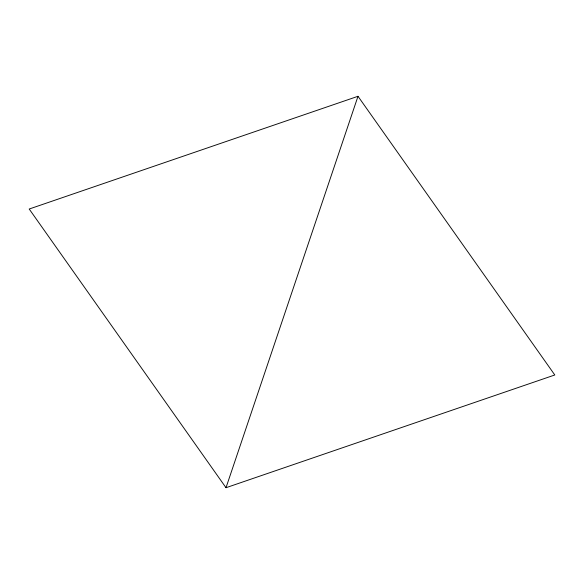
<?xml version="1.0" encoding="UTF-8"?>
<svg xmlns="http://www.w3.org/2000/svg" width="584" height="584" viewBox="0 0 584 584"><rect width="100%" height="100%" fill="white"/><g stroke="black" fill="none" stroke-linecap="round" stroke-linejoin="round"><path stroke-width="0.88" d="M226.001 487.713L357.999 96.287L554.8 374.979L226.001 487.713L29.2 209.021L357.999 96.287"/></g></svg>
